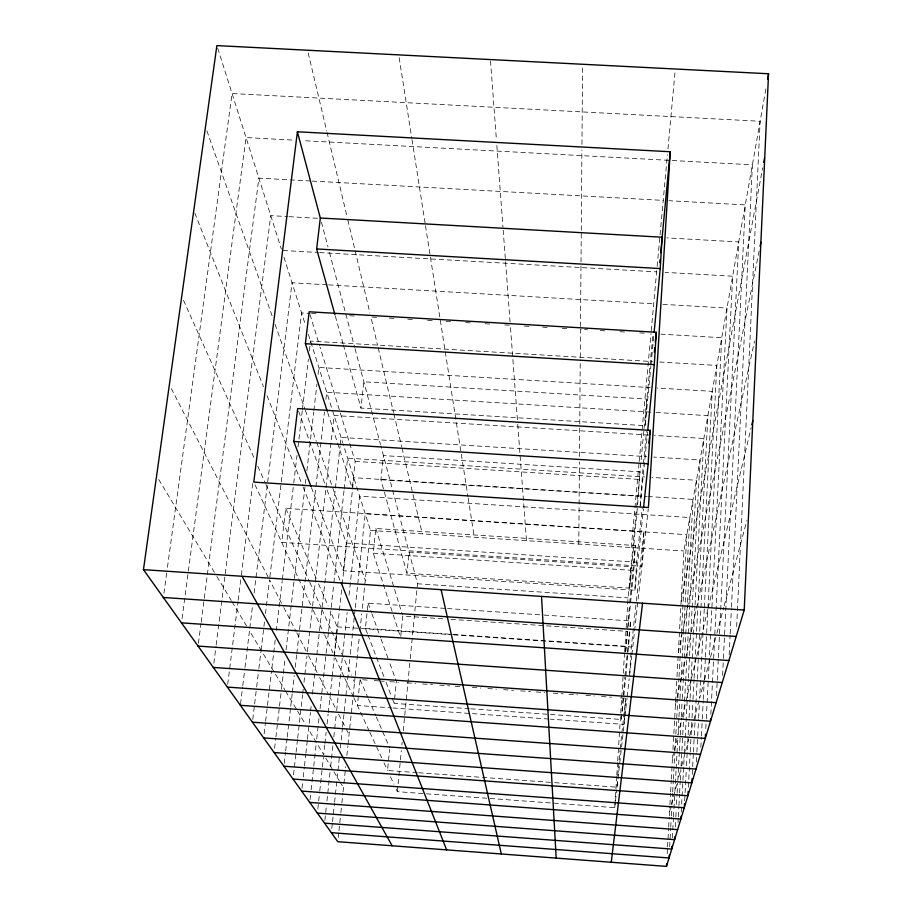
<?xml version="1.0" encoding="UTF-8"?>
<svg xmlns="http://www.w3.org/2000/svg" width="912" height="912" viewBox="0 0 912 912"><rect width="100%" height="100%" fill="white"/><g stroke="black" fill="none" stroke-linecap="round" stroke-linejoin="round"><path stroke-width="0.68" stroke-dasharray="4.56 3.42" d="M578.789 544.099L579.439 461.939M579.485 456.502L579.736 425.368M579.747 424.012L580.249 360.001M580.271 357.253L580.488 329.392L587.545 329.813M580.511 326.553L581.012 263.408M581.024 262.029L581.263 233.084M581.275 230.326L581.913 150.001M581.959 144.358L582.586 65.675M736.679 626.567L760.118 121.262L232.081 93.537L167.17 569.384M729.19 654.919L730.124 635.299M730.181 633.897L731.378 608.68M731.447 607.278L752.4 164.821L302.51 140.608M710.858 714.233L732.644 276.222L665.087 272.357M716.49 695.639L717.174 681.572M717.242 680.158L718.28 659.057M718.348 657.643L719.454 635.128M719.522 633.726L738.731 241.931L666.854 237.895M722.6 675.439L723.353 659.889M723.421 658.475L745.286 204.904L668.884 200.697M700.838 747.27L701.351 737.398M701.419 735.984L702.206 720.48M702.286 719.066L703.22 700.735M703.289 699.322L704.155 682.404M704.292 679.588L705.375 658.498M705.443 657.096L707.883 609.296L701.693 635.276M707.951 607.894L721.734 337.736L660.869 334.145M705.797 728.574L706.23 720.138M706.298 718.736L727.001 308.074L662.158 304.3M684.65 800.736L686.212 771.267M686.508 765.647L688.081 736.166M688.15 734.753L688.97 719.283M689.05 717.881L690.019 699.584M690.088 698.182L694.955 606.469M695.035 605.055L703.87 438.49L654.394 435.412M688.378 787.227L690.167 753.244M690.236 751.83L691.057 736.246M691.125 734.833L691.946 719.249M692.026 717.835L692.915 700.815M692.995 699.401L694.043 679.554M694.112 678.14L696.506 632.711M696.574 631.286L707.917 415.655L653.539 412.315M692.265 774.448L693.359 753.437M693.428 752.035L694.237 736.622M694.306 735.22L697.156 680.58M697.235 679.178L700.883 609.125M700.952 607.723L712.226 391.351L657.29 388.022M696.369 761.999L696.802 753.494M696.882 752.069L698.558 719.454M698.638 718.029L699.515 701.02M704.258 608.965L699.664 698.182L704.224 680.99M704.338 607.552L716.832 365.438L659.581 362.007M672.361 837.82L673.444 818.132M673.512 816.719L674.743 794.227M674.903 791.411L676.054 770.161M676.134 768.748L677.764 738.994M678.904 718.04L677.992 734.753L681.925 718.234M678.984 716.65L679.896 699.937M679.976 698.546L682.108 659.399M682.187 657.997L683.407 635.527M683.487 634.125L689.86 517.526L359.67 496.208L348.806 597.349M675.29 826.945L675.758 818.486M675.826 817.072L676.214 810.027M676.522 804.384L677.057 794.512M677.137 793.098L677.673 783.226M679.36 752.024L677.821 780.398L680.922 768.736M679.44 750.599L680.204 736.406M680.284 734.992L681.207 718.029M681.287 716.638L682.187 699.903M682.267 698.512L684.388 659.433M684.467 658.019L685.687 635.55M685.756 634.148L693.074 499.411L648.557 496.561M678.015 822.567L678.243 818.315M678.323 816.901L678.859 806.983M678.938 805.57L679.543 794.238M679.622 792.824L680.227 781.493M680.306 780.068L680.842 770.161M681.07 765.955L681.823 752.047M681.891 750.656L683.612 718.679M683.692 717.288L685.573 682.381M685.653 680.979L689.734 605.215M689.803 603.801L696.472 480.259L651.772 477.432M681.23 812.079L684.205 756.356M684.353 753.563L688.321 679.417M688.4 678.015L689.529 656.959M689.597 655.557L692.083 609.113M692.162 607.7L700.063 459.99L653.722 457.083M667.185 853.769L667.504 848.16M667.573 846.758L668.587 828.506M668.667 827.104L669.203 817.289M669.283 815.875L669.83 806.003M669.91 804.589L670.537 793.246M670.616 791.833L671.243 780.501M671.323 779.087L672.646 755.045M672.953 749.47L676.898 678.106M676.978 676.693L683.92 550.985L766.069 87.734M669.67 846.746L670.673 828.495M670.742 827.093L671.289 817.255M671.357 815.852L671.905 806.026M671.984 804.623L672.6 793.326M672.68 791.912L673.295 780.581M673.375 779.167L674.857 752.263M674.937 750.85L675.781 735.471M675.86 734.069L677.764 699.265M677.844 697.874L678.927 678.254M679.007 676.852L681.321 634.649M681.401 633.224L686.816 534.694L365.222 513.764L355.201 608.19M624.686 714.746L624.082 724.39L550.312 719.158M624.766 713.378L625.723 698.227L618.621 697.726M625.894 675.974L630.146 628.06M630.238 626.635L630.591 620.958L544.031 615.087M628.186 626.51L633.772 570.467L635.345 545.513L375.835 528.504L373.259 553.196L392.821 613.537M637.636 504.678L639.985 471.823L383.439 455.59L380.92 479.712L406.991 573.26L629.656 588.137L637.499 506.103M629.702 673.067L631.332 647.03L635.96 604.838M311.448 487.624L343.3 570.718L634.889 590.224L636.644 562.191L642.196 508.337M640.201 505.51L643.211 465.416M645.194 425.676L646.859 399.08L363.831 381.797L360.97 408.097L645.194 425.676L650.883 366.236M643.975 531.707L641.843 566.215L281.751 542.401L285.798 508.394L643.975 531.707L636.109 603.425M396.218 789.176L397.37 791.662L614.722 807.644L616.706 776.465M616.797 775.052L617.618 762.295M617.698 760.882L624.549 653.174M624.64 651.761L628.072 597.907L636.508 508.668M554.69 782.656L617.025 787.193L617.652 777.252M617.743 775.827L620.012 750.371M470.82 708.818L621.323 719.477L624.777 677.445M625.621 651.772L629.542 604.599M629.656 588.137L631.013 566.762L409.078 552.079L406.991 573.26M631.275 547.531L639.05 462.977M639.175 461.62L650.963 333.564M651.225 330.725L657.016 267.752M657.142 266.372L659.809 237.496M660.06 234.749L667.436 154.584M667.949 148.952L675.176 70.406M636.633 507.254L643.952 429.86M644.089 428.458L652.981 334.328M651.02 364.823L653.995 333.678M397.37 791.662L401.337 750.656M401.884 745.001L402.169 742.163M403.264 730.854L404.632 716.707M404.768 715.293L410.104 660.14M410.24 658.726L417.502 583.771L380.897 446.025M629.679 603.185L635.345 545.513M643.348 463.991L646.551 431.422M417.286 772.635L387.543 770.469L389.618 749.368M469.406 708.715L394.155 703.391L396.332 681.332L389.139 661.451M400.767 636.314L402.773 616.056L443.905 618.86M625.666 651.738L628.049 627.912M640.11 506.878L647.554 432.231M624.914 676.031L629.428 632.255M630.01 626.612L630.591 620.958M338.238 837.547L338.831 832.006M338.968 830.615L340.712 814.006M340.86 812.626L341.738 804.316M341.875 802.936L342.901 793.246M343.037 791.855L343.778 784.913M343.915 783.511L345.682 766.741M346.856 755.558L347.882 745.777M348.031 744.374L352.921 697.862M353.069 696.449L355.133 676.761M355.281 675.37L359.225 637.841M359.955 630.887L361.722 614.015M362.315 608.384L370.511 530.431L343.094 443.905M367.194 680.078L360.092 679.588L357.39 705.466L391.43 707.883M367.433 633.692L365.416 628.425L368.06 603.151L446.105 608.452M621.323 719.477L625.746 677.377M634.889 590.224L643.45 508.748M331.808 828.529L332.401 822.989M332.538 821.609L334.453 803.609M334.601 802.229L339.617 754.965M340.358 747.977L342.433 728.437M342.581 727.035L349.741 659.581M350.333 654.041L354.164 617.983M354.608 613.799L355.053 609.592M324.866 820.39L326.348 806.527M326.941 800.975L330.372 769.101M330.668 766.331L333.062 743.975M333.815 736.999L334.567 730.01M334.715 728.62L336.368 713.252M342.262 658.361L336.665 710.459L329.939 697.372M342.707 654.155L347.164 612.613M310.057 799.63L310.981 791.263M311.129 789.86L313.58 767.539M313.739 766.148L316.19 743.816M318.961 718.576L316.339 742.425L308.53 729.383M320.044 708.761L328.4 632.711M328.559 631.298L333.758 584.079M333.906 582.688L344.041 490.485M344.2 489.083L347.597 458.132L644.795 476.987M334.111 655.283L336.323 634.969M336.46 633.612L337.201 626.84L330.418 611.222M343.3 570.718L346.309 543.028L326.564 488.433M352.397 487.008L355.178 461.369L320.044 347.141M317.821 808.921L319.633 792.243M319.781 790.852L323.407 757.496M324.775 744.922L323.714 754.714L317.011 743.542M324.923 743.531L326.143 732.336M327.055 723.946L328.115 714.153M328.263 712.751L332.082 677.65M332.23 676.237L334.225 657.928M334.373 656.515L336.665 635.482M336.813 634.091L341.624 589.79M342.228 584.239L352.42 490.371M352.579 488.957L353.799 477.694L647.167 496.47M620.16 748.957L625.723 698.227M301.975 788.287L302.59 782.678M303.217 777.07L304.312 767.254M304.471 765.852L305.714 754.634M305.873 753.232L307.276 740.612M307.435 739.21L310.411 712.489M310.57 711.075L311.197 705.443M312.451 694.18L316.692 656.093M316.852 654.679L324.683 584.375M324.832 582.985L335.24 489.493M335.399 488.091L340.108 445.877M340.256 444.475L341.042 437.441L646.699 456.638M293.539 774.824L295.921 753.643M296.081 752.24L297.517 739.529M297.677 738.116L302.567 694.762M302.727 693.382L303.194 689.233M303.981 682.301L306.945 656.002M307.412 651.841L312.44 607.392M312.588 606.001L325.835 488.695M325.994 487.293L334.088 415.507L648.728 435.07M614.722 807.644L615.338 802.195M615.497 800.827L616.717 789.917M617.025 787.193L617.812 780.216M617.96 778.825L624.857 717.448M625.016 716.068L627.034 698.022M627.194 696.631L629.223 678.585M629.531 675.803L631.742 656.138M631.902 654.736L634.421 632.255M634.581 630.842L648.272 508.907M284.213 763.447L285.49 752.309M285.65 750.918L287.086 738.378M287.246 736.987L290.597 707.746M290.757 706.355L292.193 693.815M292.353 692.413L294.268 675.678M295.226 667.31L296.662 654.759M296.822 653.368L315.734 488.148M315.894 486.734L324.455 412.007M325.903 399.296L326.713 392.228L652.137 412.224M274.603 748.319L275.755 738.481M275.914 737.078L279.346 707.552M279.505 706.139L281.306 690.68M281.466 689.267L285.068 658.327M286.049 649.891L305.862 479.37M306.854 470.888L313.717 411.836M313.876 410.446L316.943 384.1M318.071 374.399L318.869 367.468L650.245 387.589M264.149 733.715L265.46 722.566M265.631 721.175L271.548 671.015M271.879 668.234L275.333 639.004M276.313 630.659L282.23 580.568M282.401 579.177L293.573 484.58M293.732 483.189L297.016 455.35M298.007 446.994L302.282 410.799M302.442 409.408L308.37 359.214M309.362 350.846L310.513 341.088L652.593 361.585M252.772 719.363L254.471 705.25M254.642 703.836L256.5 688.321M256.671 686.907L258.7 669.967M258.871 668.553L260.912 651.613M261.083 650.21L264.628 620.639M265.472 613.594L269.53 579.793L283.165 606.343M269.872 576.988L301.587 312.919L310.069 313.42M240.54 703.904L242.603 687.044M242.774 685.642L244.838 668.781M245.009 667.367L249.478 630.842L274.763 673.033M249.82 628.049L252.556 605.659M254.095 593.062L292.034 282.766L327.18 284.818M227.715 684.296L238.021 601.624M238.192 600.233L241.144 576.521M241.327 575.13L252.761 483.349M213.841 663.218L215.984 646.38M216.167 644.978L270.761 215.642L287.588 216.589M198.428 643.268L200.993 623.569M201.176 622.155L204.094 599.64M204.277 598.238L258.883 178.136L310.855 180.998M182.024 618.678L246.023 137.564L294.04 140.152M163.909 593.267L166.976 570.787M681.139 601.464L762.683 167.933M678.3 652.753L682.427 632.267M682.689 630.944L759.24 250.515M675.416 704.862L676.784 698.592M677.057 697.327L690.726 634.501M691.33 631.72L754.566 341.008M672.497 757.838L673.979 751.591M674.276 750.348L677.684 736.064M682.244 716.9L685.664 702.536M685.972 701.26L696.415 657.415M696.734 656.116L701.385 636.576M708.191 607.996L751.18 427.568M669.522 811.669L671.152 805.513M671.483 804.281L677.092 783.157M681.652 765.989L685.254 752.411M685.607 751.1L698.945 700.849M704.577 679.679L710.186 658.532M710.539 657.21L716.57 634.524M716.923 633.179L723.797 607.312M724.162 605.933L746.825 520.581M312.269 181.078L663.218 200.389M288.979 216.668L318.413 218.321M283.187 250.504L318.231 252.51M319.633 252.59L656.64 271.879M328.582 284.897L653.699 303.81M311.482 313.5L318.55 313.922M349.661 315.757L356.729 316.179M376.553 317.342L370.876 317.011L377.534 345.101M389.333 318.106L395.01 318.436M407.789 319.189L414.892 319.61M427.671 320.363L434.773 320.785M446.036 321.446L453.025 321.868M465.599 322.609L472.587 323.019M485.173 323.76L492.149 324.17M504.735 324.923L510.321 325.253L517.64 422.86M524.354 326.074L529.975 326.405M542.606 327.157L549.617 327.568M562.248 328.32L569.27 328.73M600.221 330.566L607.278 330.976M619.955 331.729L627 332.139M639.688 332.891L646.733 333.313M355.178 461.369L641.82 479.575M380.92 479.712L638.446 496.196M370.511 530.431L683.92 550.985M346.309 543.028L636.644 562.191M373.259 553.196L633.772 570.467M417.502 583.771L628.072 597.907M447.53 608.543L542.606 614.996M451.007 619.339L626.92 631.321M365.416 628.425L451.862 634.353M453.275 634.456L628.984 646.505M337.201 626.84L359.932 628.402M361.357 628.505L452.295 634.741M453.72 634.843L631.332 647.03M374.296 680.58L379.973 680.979M381.398 681.082L384.237 681.275M389.914 681.674L398.441 682.279M406.969 682.871L415.484 683.476M422.587 683.966L432.539 684.673M439.641 685.163L449.582 685.858M455.259 686.257L462.361 686.759M472.313 687.454L480.829 688.058M487.931 688.56L496.459 689.153M503.561 689.654L513.502 690.35M520.604 690.851L530.556 691.547M536.233 691.946L544.76 692.539M553.276 693.143L563.217 693.838M568.906 694.237L577.433 694.83M585.949 695.434L594.476 696.027M601.578 696.529L611.519 697.224M392.855 707.986L548.899 719.055M418.699 772.738L553.276 782.553M158.791 479.518L216.167 575.267M216.896 576.487L231.295 600.506M232.001 601.692L248.087 628.528M275.481 674.242L284.863 689.894M285.581 691.102L296.833 709.867M297.506 710.995L305.075 723.615M325.801 758.203L339.321 780.775M340.016 781.926L343.482 787.706M171.308 388.592L268.915 578.596M283.814 607.597L296.138 631.583M296.788 632.837L307.264 653.231M308.495 655.625L317.159 672.497M319.679 677.399L328.639 694.853M338.569 714.176L345.443 727.548M346.047 728.722L349.057 734.593M254.984 484.682L310.901 605.249M313.283 610.39L323.999 633.475M324.592 634.752L332.926 652.718M335.308 657.86L344.257 677.16M344.85 678.448L353.206 696.46M353.81 697.748L369.212 730.957M369.805 732.233L381.626 757.724M383.998 762.82L387.543 770.469M390.427 776.705L393.904 784.183M183.483 300.242L254.961 459.887M257.834 466.306L265.335 483.064M265.916 484.352L309.225 581.081M309.772 582.312L320.785 606.913M321.89 609.387L351.371 675.211M353.491 679.953L354.551 682.324M285.798 508.394L316.304 578.687M318.562 583.885L328.16 606.024M360.092 679.588L367.924 697.646M368.482 698.934L375.767 715.703M376.325 716.992L389.755 747.954M194.826 213.043L263.443 386.665M266.999 395.671L302.545 485.617M303.046 486.883L340.541 581.753M367.946 635.003L376.006 656.047M376.508 657.358L384.077 677.092M386.084 682.347L391.636 696.814M392.137 698.125L394.155 703.391M298.634 411.198L326.086 487.099M368.06 603.151L371.412 612.431M371.891 613.753L380.521 637.602M380.999 638.936L388.66 660.128M206.899 130.838L272.312 316.464M275.082 324.33L304.927 409.021M305.383 410.32L316.304 441.305M316.76 442.582L365.267 580.26M327.716 412.646L351.815 486.997M393.254 614.87L400.642 637.67M217.729 48.268L281.363 249.09M283.917 257.161L305.417 324.991M308.393 334.385L332.048 409.043M332.458 410.332L342.684 442.616M310 314.503L319.622 345.785M375.835 528.504L402.352 614.711M335.365 316.179L343.015 343.607M343.391 344.987L360.97 408.097M321.412 222.14L327.989 246.913M329.46 252.419L354.688 347.381M355.053 348.76L380.532 444.657M308.199 52.964L326.735 131.066M327.066 132.434L347.187 217.204M347.837 219.974L354.814 249.341M355.121 250.675L369.896 312.907M378.195 347.871L393.528 412.475M393.847 413.843L401.645 446.663M401.964 448.031L412.68 493.141M412.988 494.464L422.336 533.828M399.16 57.695L411.802 138.328M412.019 139.696L425.06 222.938M425.494 225.709L467.97 496.698M468.175 498.02L474.32 537.236M490.508 60.967L496.413 139.787M496.846 145.43L502.979 227.316M503.185 230.075L510.218 323.885M517.742 424.217L526.475 540.656"/><path stroke-width="1.37" d="M744.226 610.048L768.542 73.758L216.885 45.6L143.458 569.647L337.805 841.696L666.49 866.4L744.226 610.048L143.458 569.647M710.653 718.439L710.505 721.255L227.373 687.101M705.512 734.194L705.307 738.412L240.369 705.307M684.502 803.54L684.274 807.747L293.06 779.053M688.15 791.468L687.922 795.72L283.894 766.228M692.048 778.654L691.832 782.861L274.113 752.537M671.905 846.256L671.745 849.072L324.569 823.16M674.755 836.817L674.606 839.644L317.365 813.094M681.002 816.251L680.854 819.044L301.655 791.092M666.49 866.4L666.649 863.596M669.203 855.16L669.043 857.975L331.364 832.679M670.24 151.745L648.432 507.517L253.787 482.117L297.403 131.784L670.24 151.745L660.698 252.692M643.598 507.346L648.17 463.798L650.233 430.396L297.665 408.53L293.755 441.465L310.946 486.313M647.691 430.829L654.292 364.64L656.287 332.276L309.168 311.79L305.372 343.699L327.283 411.289M654.132 332.264L660.22 268.573L662.158 237.211L320.317 218.014L297.403 131.784M659.764 262.542L660.037 259.738M654.337 352.112L654.759 347.86M655.318 342.194L656.287 332.276M648.911 443.152L649.504 437.475M649.789 434.648L650.233 430.396M334.978 314.8L316.635 248.953L320.317 218.014M611.257 862.25L642.572 603.208M767.551 79.344L768.542 73.758M763.732 162.37L764.518 158.198M760.072 246.377L760.904 242.25M751.83 424.821L752.81 420.706M316.635 248.953L660.22 268.573M305.372 343.699L654.292 364.64M293.755 441.465L648.17 463.798M163.339 597.474L736.223 636.473M181.465 622.85L728.927 660.527M198.064 646.084L722.258 682.507M213.305 667.424L716.137 702.673M252.43 722.19L700.484 754.315M263.648 737.899L696.004 769.09M309.749 802.423L677.639 829.646M242.068 576.281L392.137 845.777M341.282 582.95L446.641 849.881M441.1 589.665L501.326 853.985M541.523 596.414L556.195 858.112"/></g></svg>
